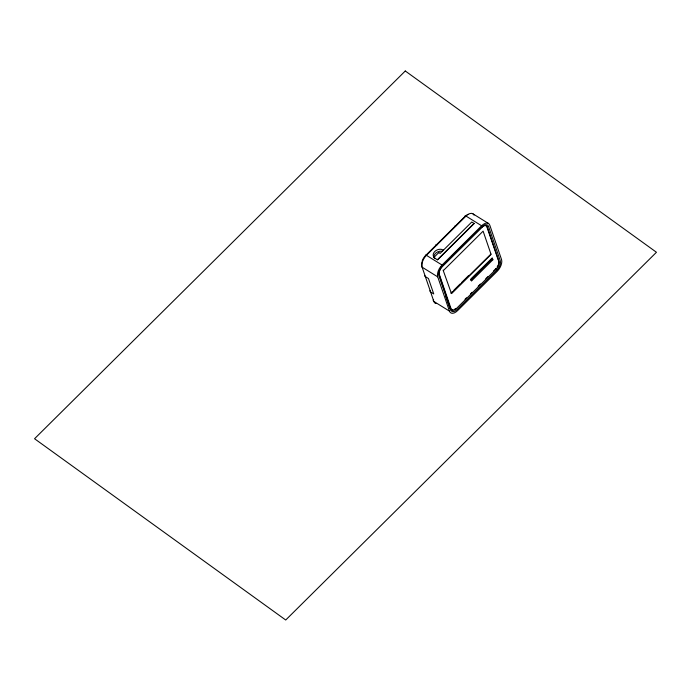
<?xml version="1.0" encoding="UTF-8"?>
<svg xmlns="http://www.w3.org/2000/svg" width="691" height="691" viewBox="0 0 691 691"><rect width="100%" height="100%" fill="white"/><g stroke="black" fill="none" stroke-linecap="round" stroke-linejoin="round"><path stroke-width="1.04" d="M422.08 261.5A7.489 4.042 -58.2 0 1 425.483 255.627L465.06 216.378A7.489 4.042 -58.2 0 1 466.675 215.065M437.351 259.756L474.009 223.392M449.452 311.123L437.74 276.875A9.354 5.044 -58.2 0 1 442.059 265.033L481.627 225.776A9.354 5.044 -58.2 0 1 489.807 225.223L501.519 259.479A9.354 5.044 -58.2 0 1 497.2 271.321L457.632 310.57A9.354 5.044 -58.2 0 1 449.452 311.123L433.836 301.423L422.123 267.175A1.874 1.442 -18.9 0 1 421.881 265.275M451.698 256.542L481.377 227.106A6.236 3.369 -58.2 0 1 482.387 226.242M442.439 266.156L482.016 226.907A7.489 4.042 -58.2 0 1 488.554 226.467L500.267 260.714A7.489 4.042 -58.2 0 1 496.812 270.19L457.243 309.447A7.489 4.042 -58.2 0 1 450.696 309.888L438.984 275.631A7.489 4.042 -58.2 0 1 442.439 266.156L441.808 266.355M443.536 270.397L483.113 231.148L491.042 254.331L451.465 293.58L443.095 270.121M452.467 291.567L450.947 293.079L451.387 293.355L490.964 254.107M453.987 290.065L460.076 284.018M461.597 282.515L468.446 275.718M470.64 279.665L481.843 268.549M492.001 259.194L470.761 280.27L471.651 280.822L492.89 259.747L492.251 257.873L471.003 278.939L471.651 280.822M465.017 299.281L466.503 297.804M470.554 293.796L472.074 292.284M478.163 286.247L480.444 283.984M485.773 278.698L488.053 276.435M493.383 271.148L495.663 268.885A6.236 3.369 -58.2 0 0 495.991 268.549M488.554 226.467L486.827 226.734L498.202 259.98M442.551 251.36L442.162 251.256A6.236 4.802 -18.9 0 0 433.836 257.233M443.449 250.107L441.514 249.373A6.236 4.802 -18.9 0 0 434.82 251.464A6.236 4.802 -18.9 0 0 433.767 257.061L435.123 258.374M472.972 213.839L488.589 223.539M481.627 225.776L466.01 216.076A1.874 0.639 45.2 0 0 465.06 216.378M491.551 258.918L492.89 259.747M442.059 265.033L426.433 255.333A1.874 0.639 45.2 0 0 425.483 255.627M437.74 276.875L422.123 267.175A9.354 5.044 -58.2 0 1 426.433 255.333L466.01 216.076A9.354 5.044 -58.2 0 1 474.017 215.1M495.663 268.885L496.812 270.19M445.963 296.888L449.746 307.953L450.644 308.506A6.236 3.369 -58.2 0 0 451.923 309.862M450.696 309.888L438.932 274.249A6.236 3.369 -58.2 0 1 438.966 271.252M430.148 290.479A1.874 1.442 -18.9 0 0 430.614 292.017L433.741 293.951L428.463 278.525L425.336 276.581A1.874 1.442 -18.9 0 1 424.766 275.441M454.643 226.708A1.874 0.639 45.2 0 1 455.594 226.406M435.9 245.296A1.874 0.639 45.2 0 1 436.85 245.003M439.822 269.067A6.236 3.369 -58.2 0 1 440.055 268.644M440.582 267.814A6.236 3.369 -58.2 0 1 441.169 267.054M485.548 225.378A6.236 3.369 -58.2 0 1 486.576 226.199M483.406 225.637A6.236 3.369 -58.2 0 1 485.281 225.309M498.539 260.991A6.236 3.369 -58.2 0 1 498.6 263.565M498.237 264.86A6.236 3.369 -58.2 0 1 497.865 265.733M497.65 266.173A6.236 3.369 -58.2 0 1 497.157 267.02M455.758 308.445A6.236 3.369 -58.2 0 1 455.084 308.998M454.738 309.231A6.236 3.369 -58.2 0 1 454.402 309.43M453.08 309.913A6.236 3.369 -58.2 0 1 452.19 309.931M436.159 303.556A9.354 5.044 -58.2 0 1 433.836 301.423A1.874 1.442 -18.9 0 1 433.594 299.523M421.847 264.333A7.489 4.042 -58.2 0 1 421.873 262.511M467.496 214.616A7.489 4.042 -58.2 0 1 468.291 214.322M405.28 70.992L34.55 438.733L285.72 620.008L656.45 252.267L405.28 70.992M438.776 252.578L433.784 257.536L437.576 259.894L474.233 223.53L471.772 222.01L440.115 253.416L438.776 252.578M481.826 227.382L442.249 266.631A6.236 3.369 -58.2 0 0 439.372 274.534L451.085 308.782A6.236 3.369 -58.2 0 0 456.535 308.411L496.112 269.162A6.236 3.369 -58.2 0 0 498.988 261.267L487.276 227.011A6.236 3.369 -58.2 0 0 481.826 227.382"/></g></svg>
